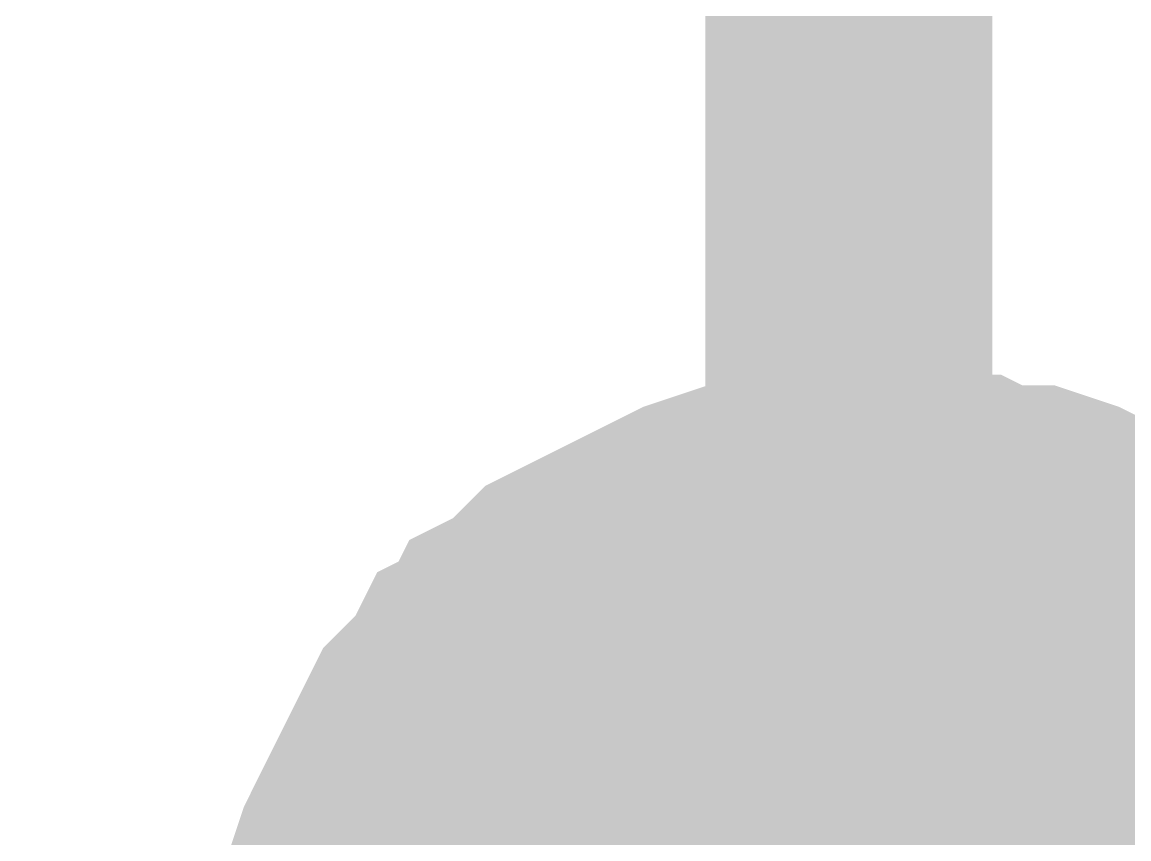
# Model space of a CAD drawing. Header units: millimetres. Extents: x 0 to 800, y 0 to 567.
# Drawn here: x 188.242 to 189.398, y 519.406 to 520.259 of the extents above; entities that cross this region are included whole.
import ezdxf

# ---------------------------------------------------------------- set-up
doc = ezdxf.new("R2010")
doc.units = ezdxf.units.MM
doc.layers.add('Sheet', color=255, linetype='Continuous')

msp = doc.modelspace()

# ---------------------------------------------------------------- linework, layer by layer
at = {"layer": 'Sheet'}
for points, const_width in [([(187.1343, 518.9794), (189.1054, 518.9794), (189.1054, 519.2258), (189.1054, 528.3757), (189.1166, 537.2568), (189.1166, 540.8182), (187.851, 540.8182)], 0.2997), ([(188.5902, 519.2482), (188.5902, 519.2818), (188.6014, 519.3042), (188.6014, 519.3266), (188.6014, 519.349), (188.6126, 519.3826), (188.6238, 519.405), (188.635, 519.4274), (188.6462, 519.4498), (188.6574, 519.4722), (188.6686, 519.4946), (188.6798, 519.517), (188.691, 519.5282), (188.7134, 519.5506), (188.7246, 519.573), (188.747, 519.5842), (188.7582, 519.6066), (188.7806, 519.6178), (188.803, 519.6402), (188.8142, 519.6514), (188.8366, 519.6626), (188.859, 519.6738), (188.8814, 519.685), (188.9038, 519.6962), (188.9262, 519.7074), (188.9486, 519.7186), (188.9822, 519.7298), (189.0046, 519.7298), (189.027, 519.7298), (189.0494, 519.741), (189.083, 519.741), (189.1054, 519.741)], 0.2997), ([(188.5902, 519.2482), (188.5902, 519.2818), (188.6014, 519.3042), (188.6014, 519.3266), (188.6014, 519.349), (188.6126, 519.3826), (188.6238, 519.405), (188.635, 519.4274), (188.6462, 519.4498), (188.6574, 519.4722), (188.6686, 519.4946), (188.6798, 519.517), (188.691, 519.5282), (188.7134, 519.5506), (188.7246, 519.573), (188.747, 519.5842), (188.7582, 519.6066), (188.7806, 519.6178), (188.803, 519.6402), (188.8142, 519.6514), (188.8366, 519.6626), (188.859, 519.6738), (188.8814, 519.685), (188.9038, 519.6962), (188.9262, 519.7074), (188.9486, 519.7186), (188.9822, 519.7298), (189.0046, 519.7298), (189.027, 519.7298), (189.0494, 519.741), (189.083, 519.741), (189.1054, 519.741)], 0.2997), ([(188.5902, 519.2482), (188.5902, 519.2818), (188.6014, 519.3042), (188.6014, 519.3266), (188.6014, 519.349), (188.6126, 519.3826), (188.6238, 519.405), (188.635, 519.4274), (188.6462, 519.4498), (188.6574, 519.4722), (188.6686, 519.4946), (188.6798, 519.517), (188.691, 519.5282), (188.7134, 519.5506), (188.7246, 519.573), (188.747, 519.5842), (188.7582, 519.6066), (188.7806, 519.6178), (188.803, 519.6402), (188.8142, 519.6514), (188.8366, 519.6626), (188.859, 519.6738), (188.8814, 519.685), (188.9038, 519.6962), (188.9262, 519.7074), (188.9486, 519.7186), (188.9822, 519.7298), (189.0046, 519.7298), (189.027, 519.7298), (189.0494, 519.741), (189.083, 519.741), (189.1054, 519.741)], 0.2997), ([(188.5902, 519.2482), (188.5902, 519.2818), (188.6014, 519.3042), (188.6014, 519.3266), (188.6014, 519.349), (188.6126, 519.3826), (188.6238, 519.405), (188.635, 519.4274), (188.6462, 519.4498), (188.6574, 519.4722), (188.6686, 519.4946), (188.6798, 519.517), (188.691, 519.5282), (188.7134, 519.5506), (188.7246, 519.573), (188.747, 519.5842), (188.7582, 519.6066), (188.7806, 519.6178), (188.803, 519.6402), (188.8142, 519.6514), (188.8366, 519.6626), (188.859, 519.6738), (188.8814, 519.685), (188.9038, 519.6962), (188.9262, 519.7074), (188.9486, 519.7186), (188.9822, 519.7298), (189.0046, 519.7298), (189.027, 519.7298), (189.0494, 519.741), (189.083, 519.741), (189.1054, 519.741)], 0.2997), ([(188.6686, 519.2482), (188.6686, 519.2818), (188.6798, 519.3042), (188.6798, 519.3266), (188.6798, 519.349), (188.691, 519.3826), (188.7022, 519.405), (188.7134, 519.4274), (188.7134, 519.4498), (188.7246, 519.4722), (188.7358, 519.4946), (188.7582, 519.517), (188.7694, 519.5282), (188.7806, 519.5506), (188.803, 519.573), (188.8142, 519.5842), (188.8366, 519.6066), (188.8478, 519.6178), (188.8702, 519.6402), (188.8926, 519.6514), (188.915, 519.6626), (188.9262, 519.6738), (188.9486, 519.685), (188.971, 519.6962), (188.9934, 519.7074), (189.027, 519.7186), (189.0494, 519.7298), (189.0718, 519.7298), (189.0942, 519.7298), (189.1166, 519.741), (189.1502, 519.741), (189.1726, 519.741)], 0.2997), ([(188.6686, 519.2482), (188.6686, 519.2818), (188.6798, 519.3042), (188.6798, 519.3266), (188.6798, 519.349), (188.691, 519.3826), (188.7022, 519.405), (188.7134, 519.4274), (188.7134, 519.4498), (188.7246, 519.4722), (188.7358, 519.4946), (188.7582, 519.517), (188.7694, 519.5282), (188.7806, 519.5506), (188.803, 519.573), (188.8142, 519.5842), (188.8366, 519.6066), (188.8478, 519.6178), (188.8702, 519.6402), (188.8926, 519.6514), (188.915, 519.6626), (188.9262, 519.6738), (188.9486, 519.685), (188.971, 519.6962), (188.9934, 519.7074), (189.027, 519.7186), (189.0494, 519.7298), (189.0718, 519.7298), (189.0942, 519.7298), (189.1166, 519.741), (189.1502, 519.741), (189.1726, 519.741)], 0.2997), ([(188.6686, 519.2482), (188.6686, 519.2818), (188.6798, 519.3042), (188.6798, 519.3266), (188.6798, 519.349), (188.691, 519.3826), (188.7022, 519.405), (188.7134, 519.4274), (188.7134, 519.4498), (188.7246, 519.4722), (188.7358, 519.4946), (188.7582, 519.517), (188.7694, 519.5282), (188.7806, 519.5506), (188.803, 519.573), (188.8142, 519.5842), (188.8366, 519.6066), (188.8478, 519.6178), (188.8702, 519.6402), (188.8926, 519.6514), (188.915, 519.6626), (188.9262, 519.6738), (188.9486, 519.685), (188.971, 519.6962), (188.9934, 519.7074), (189.027, 519.7186), (189.0494, 519.7298), (189.0718, 519.7298), (189.0942, 519.7298), (189.1166, 519.741), (189.1502, 519.741), (189.1726, 519.741)], 0.2997), ([(188.6686, 519.2482), (188.6686, 519.2818), (188.6798, 519.3042), (188.6798, 519.3266), (188.6798, 519.349), (188.691, 519.3826), (188.7022, 519.405), (188.7134, 519.4274), (188.7134, 519.4498), (188.7246, 519.4722), (188.7358, 519.4946), (188.7582, 519.517), (188.7694, 519.5282), (188.7806, 519.5506), (188.803, 519.573), (188.8142, 519.5842), (188.8366, 519.6066), (188.8478, 519.6178), (188.8702, 519.6402), (188.8926, 519.6514), (188.915, 519.6626), (188.9262, 519.6738), (188.9486, 519.685), (188.971, 519.6962), (188.9934, 519.7074), (189.027, 519.7186), (189.0494, 519.7298), (189.0718, 519.7298), (189.0942, 519.7298), (189.1166, 519.741), (189.1502, 519.741), (189.1726, 519.741)], 0.2997), ([(189.1054, 519.741), (189.1054, 519.741)], 0.2997), ([(189.1054, 519.741), (189.1278, 519.741), (189.1614, 519.741), (189.1838, 519.7298), (189.2062, 519.7298), (189.2286, 519.7298), (189.251, 519.7186), (189.2846, 519.7074), (189.307, 519.6962), (189.3294, 519.685), (189.3518, 519.6738), (189.363, 519.6626), (189.3854, 519.6514), (189.4078, 519.6402), (189.4302, 519.6178), (189.4414, 519.6066), (189.4638, 519.5842), (189.475, 519.573), (189.4974, 519.5506), (189.5086, 519.5282), (189.5198, 519.517), (189.5422, 519.4946), (189.5534, 519.4722)], 0.2997), ([(189.1054, 519.741), (189.1054, 519.741)], 0.2997), ([(189.1054, 519.741), (189.1278, 519.741), (189.1614, 519.741), (189.1838, 519.7298), (189.2062, 519.7298), (189.2286, 519.7298), (189.251, 519.7186), (189.2846, 519.7074), (189.307, 519.6962), (189.3294, 519.685), (189.3518, 519.6738), (189.363, 519.6626), (189.3854, 519.6514), (189.4078, 519.6402), (189.4302, 519.6178), (189.4414, 519.6066), (189.4638, 519.5842), (189.475, 519.573), (189.4974, 519.5506), (189.5086, 519.5282), (189.5198, 519.517), (189.5422, 519.4946), (189.5534, 519.4722)], 0.2997), ([(189.1054, 519.741), (189.1054, 519.741)], 0.2997), ([(189.1054, 519.741), (189.1278, 519.741), (189.1614, 519.741), (189.1838, 519.7298), (189.2062, 519.7298), (189.2286, 519.7298), (189.251, 519.7186), (189.2846, 519.7074), (189.307, 519.6962), (189.3294, 519.685), (189.3518, 519.6738), (189.363, 519.6626), (189.3854, 519.6514), (189.4078, 519.6402), (189.4302, 519.6178), (189.4414, 519.6066), (189.4638, 519.5842), (189.475, 519.573), (189.4974, 519.5506), (189.5086, 519.5282), (189.5198, 519.517), (189.5422, 519.4946), (189.5534, 519.4722)], 0.2997), ([(189.1054, 519.741), (189.1054, 519.741)], 0.2997), ([(189.1054, 519.741), (189.1278, 519.741), (189.1614, 519.741), (189.1838, 519.7298), (189.2062, 519.7298), (189.2286, 519.7298), (189.251, 519.7186), (189.2846, 519.7074), (189.307, 519.6962), (189.3294, 519.685), (189.3518, 519.6738), (189.363, 519.6626), (189.3854, 519.6514), (189.4078, 519.6402), (189.4302, 519.6178), (189.4414, 519.6066), (189.4638, 519.5842), (189.475, 519.573), (189.4974, 519.5506), (189.5086, 519.5282), (189.5198, 519.517), (189.5422, 519.4946), (189.5534, 519.4722)], 0.2997), ([(189.1726, 519.741), (189.1726, 519.741)], 0.2997), ([(189.1726, 519.741), (189.195, 519.741), (189.2286, 519.741), (189.251, 519.7298), (189.2734, 519.7298), (189.2958, 519.7298), (189.3294, 519.7186), (189.3518, 519.7074), (189.3742, 519.6962), (189.3966, 519.685), (189.419, 519.6738), (189.4414, 519.6626), (189.4638, 519.6514), (189.475, 519.6402), (189.4974, 519.6178), (189.5198, 519.6066), (189.531, 519.5842), (189.5534, 519.573)], 0.2997), ([(189.1726, 519.741), (189.1726, 519.741)], 0.2997), ([(189.1726, 519.741), (189.195, 519.741), (189.2286, 519.741), (189.251, 519.7298), (189.2734, 519.7298), (189.2958, 519.7298), (189.3294, 519.7186), (189.3518, 519.7074), (189.3742, 519.6962), (189.3966, 519.685), (189.419, 519.6738), (189.4414, 519.6626), (189.4638, 519.6514), (189.475, 519.6402), (189.4974, 519.6178), (189.5198, 519.6066), (189.531, 519.5842), (189.5534, 519.573)], 0.2997), ([(189.1726, 519.741), (189.1726, 519.741)], 0.2997), ([(189.1726, 519.741), (189.195, 519.741), (189.2286, 519.741), (189.251, 519.7298), (189.2734, 519.7298), (189.2958, 519.7298), (189.3294, 519.7186), (189.3518, 519.7074), (189.3742, 519.6962), (189.3966, 519.685), (189.419, 519.6738), (189.4414, 519.6626), (189.4638, 519.6514), (189.475, 519.6402), (189.4974, 519.6178), (189.5198, 519.6066), (189.531, 519.5842), (189.5534, 519.573)], 0.2997), ([(189.1726, 519.741), (189.1726, 519.741)], 0.2997), ([(189.1726, 519.741), (189.195, 519.741), (189.2286, 519.741), (189.251, 519.7298), (189.2734, 519.7298), (189.2958, 519.7298), (189.3294, 519.7186), (189.3518, 519.7074), (189.3742, 519.6962), (189.3966, 519.685), (189.419, 519.6738), (189.4414, 519.6626), (189.4638, 519.6514), (189.475, 519.6402), (189.4974, 519.6178), (189.5198, 519.6066), (189.531, 519.5842), (189.5534, 519.573)], 0.2997), ([(188.6798, 519.2482), (188.6798, 519.2706), (188.6798, 519.293), (188.691, 519.3154), (188.7022, 519.349), (188.7134, 519.3714), (188.7134, 519.3938), (188.7246, 519.4162), (188.7358, 519.4274), (188.7582, 519.4498), (188.7694, 519.4722), (188.7806, 519.4946), (188.803, 519.5058), (188.8142, 519.5282), (188.8366, 519.5394), (188.8478, 519.5618), (188.8702, 519.573), (188.8926, 519.5842), (188.915, 519.6066), (188.9262, 519.6178), (188.9486, 519.629), (188.971, 519.629), (188.9934, 519.6402), (189.027, 519.6514), (189.0494, 519.6626), (189.0718, 519.6626), (189.0942, 519.6626), (189.1166, 519.6738), (189.1502, 519.6738), (189.1726, 519.6738)], 0.2997), ([(188.6798, 519.2482), (188.6798, 519.2706), (188.6798, 519.293), (188.691, 519.3154), (188.7022, 519.349), (188.7134, 519.3714), (188.7134, 519.3938), (188.7246, 519.4162), (188.7358, 519.4274), (188.7582, 519.4498), (188.7694, 519.4722), (188.7806, 519.4946), (188.803, 519.5058), (188.8142, 519.5282), (188.8366, 519.5394), (188.8478, 519.5618), (188.8702, 519.573), (188.8926, 519.5842), (188.915, 519.6066), (188.9262, 519.6178), (188.9486, 519.629), (188.971, 519.629), (188.9934, 519.6402), (189.027, 519.6514), (189.0494, 519.6626), (189.0718, 519.6626), (189.0942, 519.6626), (189.1166, 519.6738), (189.1502, 519.6738), (189.1726, 519.6738)], 0.2997), ([(188.6798, 519.2482), (188.6798, 519.2706), (188.6798, 519.293), (188.691, 519.3154), (188.7022, 519.349), (188.7134, 519.3714), (188.7134, 519.3938), (188.7246, 519.4162), (188.7358, 519.4274), (188.7582, 519.4498), (188.7694, 519.4722), (188.7806, 519.4946), (188.803, 519.5058), (188.8142, 519.5282), (188.8366, 519.5394), (188.8478, 519.5618), (188.8702, 519.573), (188.8926, 519.5842), (188.915, 519.6066), (188.9262, 519.6178), (188.9486, 519.629), (188.971, 519.629), (188.9934, 519.6402), (189.027, 519.6514), (189.0494, 519.6626), (189.0718, 519.6626), (189.0942, 519.6626), (189.1166, 519.6738), (189.1502, 519.6738), (189.1726, 519.6738)], 0.2997), ([(188.6798, 519.2482), (188.6798, 519.2706), (188.6798, 519.293), (188.691, 519.3154), (188.7022, 519.349), (188.7134, 519.3714), (188.7134, 519.3938), (188.7246, 519.4162), (188.7358, 519.4274), (188.7582, 519.4498), (188.7694, 519.4722), (188.7806, 519.4946), (188.803, 519.5058), (188.8142, 519.5282), (188.8366, 519.5394), (188.8478, 519.5618), (188.8702, 519.573), (188.8926, 519.5842), (188.915, 519.6066), (188.9262, 519.6178), (188.9486, 519.629), (188.971, 519.629), (188.9934, 519.6402), (189.027, 519.6514), (189.0494, 519.6626), (189.0718, 519.6626), (189.0942, 519.6626), (189.1166, 519.6738), (189.1502, 519.6738), (189.1726, 519.6738)], 0.2997), ([(189.2398, 517.3891), (189.2398, 519.1698), (189.1726, 519.1698), (188.9822, 519.1698), (188.9822, 519.6738)], 0.2997), ([(189.1726, 519.6738), (189.1726, 519.6738)], 0.2997), ([(189.1726, 519.6738), (189.195, 519.6738), (189.2286, 519.6738), (189.251, 519.6626), (189.2734, 519.6626), (189.2958, 519.6626), (189.3294, 519.6514), (189.3518, 519.6402), (189.3742, 519.629), (189.3966, 519.629), (189.419, 519.6178), (189.4414, 519.6066), (189.4638, 519.5842), (189.475, 519.573), (189.4974, 519.5618), (189.5198, 519.5394), (189.531, 519.5282), (189.5534, 519.5058)], 0.2997), ([(189.1726, 519.6738), (189.1726, 519.6738)], 0.2997), ([(189.1726, 519.6738), (189.195, 519.6738), (189.2286, 519.6738), (189.251, 519.6626), (189.2734, 519.6626), (189.2958, 519.6626), (189.3294, 519.6514), (189.3518, 519.6402), (189.3742, 519.629), (189.3966, 519.629), (189.419, 519.6178), (189.4414, 519.6066), (189.4638, 519.5842), (189.475, 519.573), (189.4974, 519.5618), (189.5198, 519.5394), (189.531, 519.5282), (189.5534, 519.5058)], 0.2997), ([(189.1726, 519.6738), (189.1726, 519.6738)], 0.2997), ([(189.1726, 519.6738), (189.195, 519.6738), (189.2286, 519.6738), (189.251, 519.6626), (189.2734, 519.6626), (189.2958, 519.6626), (189.3294, 519.6514), (189.3518, 519.6402), (189.3742, 519.629), (189.3966, 519.629), (189.419, 519.6178), (189.4414, 519.6066), (189.4638, 519.5842), (189.475, 519.573), (189.4974, 519.5618), (189.5198, 519.5394), (189.531, 519.5282), (189.5534, 519.5058)], 0.2997), ([(189.1726, 519.6738), (189.1726, 519.6738)], 0.2997), ([(189.1726, 519.6738), (189.195, 519.6738), (189.2286, 519.6738), (189.251, 519.6626), (189.2734, 519.6626), (189.2958, 519.6626), (189.3294, 519.6514), (189.3518, 519.6402), (189.3742, 519.629), (189.3966, 519.629), (189.419, 519.6178), (189.4414, 519.6066), (189.4638, 519.5842), (189.475, 519.573), (189.4974, 519.5618), (189.5198, 519.5394), (189.531, 519.5282), (189.5534, 519.5058)], 0.2997), ([(188.6014, 519.349), (188.6126, 519.3826), (188.6238, 519.405), (188.635, 519.4274), (188.6462, 519.4498), (188.6574, 519.4722), (188.6686, 519.4946), (188.6798, 519.517), (188.691, 519.5282), (188.7134, 519.5506), (188.7246, 519.573), (188.747, 519.5842), (188.7582, 519.6066), (188.7806, 519.6178), (188.803, 519.6402), (188.8142, 519.6514), (188.8366, 519.6626), (188.859, 519.6738), (188.8814, 519.685), (188.9038, 519.6962), (188.9262, 519.7074), (188.9486, 519.7186), (188.9822, 519.7298), (189.0046, 519.7298), (189.027, 519.7298), (189.0494, 519.741), (189.083, 519.741), (189.1054, 519.741)], 0.0991), ([(188.6014, 519.349), (188.6126, 519.3826), (188.6238, 519.405), (188.635, 519.4274), (188.6462, 519.4498), (188.6574, 519.4722), (188.6686, 519.4946), (188.6798, 519.517), (188.691, 519.5282), (188.7134, 519.5506), (188.7246, 519.573), (188.747, 519.5842), (188.7582, 519.6066), (188.7806, 519.6178), (188.803, 519.6402), (188.8142, 519.6514), (188.8366, 519.6626), (188.859, 519.6738), (188.8814, 519.685), (188.9038, 519.6962), (188.9262, 519.7074), (188.9486, 519.7186), (188.9822, 519.7298), (189.0046, 519.7298), (189.027, 519.7298), (189.0494, 519.741), (189.083, 519.741), (189.1054, 519.741)], 0.0991), ([(188.6014, 519.349), (188.6126, 519.3826), (188.6238, 519.405), (188.635, 519.4274), (188.6462, 519.4498), (188.6574, 519.4722), (188.6686, 519.4946), (188.6798, 519.517), (188.691, 519.5282), (188.7134, 519.5506), (188.7246, 519.573), (188.747, 519.5842), (188.7582, 519.6066), (188.7806, 519.6178), (188.803, 519.6402), (188.8142, 519.6514), (188.8366, 519.6626), (188.859, 519.6738), (188.8814, 519.685), (188.9038, 519.6962), (188.9262, 519.7074), (188.9486, 519.7186), (188.9822, 519.7298), (189.0046, 519.7298), (189.027, 519.7298), (189.0494, 519.741), (189.083, 519.741), (189.1054, 519.741)], 0.0991), ([(188.6014, 519.349), (188.6126, 519.3826), (188.6238, 519.405), (188.635, 519.4274), (188.6462, 519.4498), (188.6574, 519.4722), (188.6686, 519.4946), (188.6798, 519.517), (188.691, 519.5282), (188.7134, 519.5506), (188.7246, 519.573), (188.747, 519.5842), (188.7582, 519.6066), (188.7806, 519.6178), (188.803, 519.6402), (188.8142, 519.6514), (188.8366, 519.6626), (188.859, 519.6738), (188.8814, 519.685), (188.9038, 519.6962), (188.9262, 519.7074), (188.9486, 519.7186), (188.9822, 519.7298), (189.0046, 519.7298), (189.027, 519.7298), (189.0494, 519.741), (189.083, 519.741), (189.1054, 519.741)], 0.0991), ([(188.6798, 519.349), (188.691, 519.3826), (188.7022, 519.405), (188.7134, 519.4274), (188.7134, 519.4498), (188.7246, 519.4722), (188.7358, 519.4946), (188.7582, 519.517), (188.7694, 519.5282), (188.7806, 519.5506), (188.803, 519.573), (188.8142, 519.5842), (188.8366, 519.6066), (188.8478, 519.6178), (188.8702, 519.6402), (188.8926, 519.6514), (188.915, 519.6626), (188.9262, 519.6738), (188.9486, 519.685), (188.971, 519.6962), (188.9934, 519.7074), (189.027, 519.7186), (189.0494, 519.7298), (189.0718, 519.7298), (189.0942, 519.7298), (189.1166, 519.741), (189.1502, 519.741), (189.1726, 519.741)], 0.0991), ([(188.6798, 519.349), (188.691, 519.3826), (188.7022, 519.405), (188.7134, 519.4274), (188.7134, 519.4498), (188.7246, 519.4722), (188.7358, 519.4946), (188.7582, 519.517), (188.7694, 519.5282), (188.7806, 519.5506), (188.803, 519.573), (188.8142, 519.5842), (188.8366, 519.6066), (188.8478, 519.6178), (188.8702, 519.6402), (188.8926, 519.6514), (188.915, 519.6626), (188.9262, 519.6738), (188.9486, 519.685), (188.971, 519.6962), (188.9934, 519.7074), (189.027, 519.7186), (189.0494, 519.7298), (189.0718, 519.7298), (189.0942, 519.7298), (189.1166, 519.741), (189.1502, 519.741), (189.1726, 519.741)], 0.0991), ([(188.6798, 519.349), (188.691, 519.3826), (188.7022, 519.405), (188.7134, 519.4274), (188.7134, 519.4498), (188.7246, 519.4722), (188.7358, 519.4946), (188.7582, 519.517), (188.7694, 519.5282), (188.7806, 519.5506), (188.803, 519.573), (188.8142, 519.5842), (188.8366, 519.6066), (188.8478, 519.6178), (188.8702, 519.6402), (188.8926, 519.6514), (188.915, 519.6626), (188.9262, 519.6738), (188.9486, 519.685), (188.971, 519.6962), (188.9934, 519.7074), (189.027, 519.7186), (189.0494, 519.7298), (189.0718, 519.7298), (189.0942, 519.7298), (189.1166, 519.741), (189.1502, 519.741), (189.1726, 519.741)], 0.0991), ([(188.6798, 519.349), (188.691, 519.3826), (188.7022, 519.405), (188.7134, 519.4274), (188.7134, 519.4498), (188.7246, 519.4722), (188.7358, 519.4946), (188.7582, 519.517), (188.7694, 519.5282), (188.7806, 519.5506), (188.803, 519.573), (188.8142, 519.5842), (188.8366, 519.6066), (188.8478, 519.6178), (188.8702, 519.6402), (188.8926, 519.6514), (188.915, 519.6626), (188.9262, 519.6738), (188.9486, 519.685), (188.971, 519.6962), (188.9934, 519.7074), (189.027, 519.7186), (189.0494, 519.7298), (189.0718, 519.7298), (189.0942, 519.7298), (189.1166, 519.741), (189.1502, 519.741), (189.1726, 519.741)], 0.0991), ([(189.1054, 519.741), (189.1054, 519.741)], 0.0991), ([(189.1054, 519.741), (189.1278, 519.741), (189.1614, 519.741), (189.1838, 519.7298), (189.2062, 519.7298), (189.2286, 519.7298), (189.251, 519.7186), (189.2846, 519.7074), (189.307, 519.6962), (189.3294, 519.685), (189.3518, 519.6738), (189.363, 519.6626), (189.3854, 519.6514), (189.4078, 519.6402), (189.4302, 519.6178), (189.4414, 519.6066), (189.4638, 519.5842)], 0.0991), ([(189.1054, 519.741), (189.1054, 519.741)], 0.0991), ([(189.1054, 519.741), (189.1278, 519.741), (189.1614, 519.741), (189.1838, 519.7298), (189.2062, 519.7298), (189.2286, 519.7298), (189.251, 519.7186), (189.2846, 519.7074), (189.307, 519.6962), (189.3294, 519.685), (189.3518, 519.6738), (189.363, 519.6626), (189.3854, 519.6514), (189.4078, 519.6402), (189.4302, 519.6178), (189.4414, 519.6066), (189.4638, 519.5842)], 0.0991), ([(189.1054, 519.741), (189.1054, 519.741)], 0.0991), ([(189.1054, 519.741), (189.1278, 519.741), (189.1614, 519.741), (189.1838, 519.7298), (189.2062, 519.7298), (189.2286, 519.7298), (189.251, 519.7186), (189.2846, 519.7074), (189.307, 519.6962), (189.3294, 519.685), (189.3518, 519.6738), (189.363, 519.6626), (189.3854, 519.6514), (189.4078, 519.6402), (189.4302, 519.6178), (189.4414, 519.6066), (189.4638, 519.5842)], 0.0991), ([(189.1054, 519.741), (189.1054, 519.741)], 0.0991), ([(189.1054, 519.741), (189.1278, 519.741), (189.1614, 519.741), (189.1838, 519.7298), (189.2062, 519.7298), (189.2286, 519.7298), (189.251, 519.7186), (189.2846, 519.7074), (189.307, 519.6962), (189.3294, 519.685), (189.3518, 519.6738), (189.363, 519.6626), (189.3854, 519.6514), (189.4078, 519.6402), (189.4302, 519.6178), (189.4414, 519.6066), (189.4638, 519.5842)], 0.0991), ([(189.1726, 519.741), (189.1726, 519.741)], 0.0991), ([(189.1726, 519.741), (189.195, 519.741), (189.2286, 519.741), (189.251, 519.7298), (189.2734, 519.7298), (189.2958, 519.7298), (189.3294, 519.7186), (189.3518, 519.7074), (189.3742, 519.6962), (189.3966, 519.685), (189.419, 519.6738), (189.4414, 519.6626), (189.4638, 519.6514)], 0.0991), ([(189.1726, 519.741), (189.1726, 519.741)], 0.0991), ([(189.1726, 519.741), (189.195, 519.741), (189.2286, 519.741), (189.251, 519.7298), (189.2734, 519.7298), (189.2958, 519.7298), (189.3294, 519.7186), (189.3518, 519.7074), (189.3742, 519.6962), (189.3966, 519.685), (189.419, 519.6738), (189.4414, 519.6626), (189.4638, 519.6514)], 0.0991), ([(189.1726, 519.741), (189.1726, 519.741)], 0.0991), ([(189.1726, 519.741), (189.195, 519.741), (189.2286, 519.741), (189.251, 519.7298), (189.2734, 519.7298), (189.2958, 519.7298), (189.3294, 519.7186), (189.3518, 519.7074), (189.3742, 519.6962), (189.3966, 519.685), (189.419, 519.6738), (189.4414, 519.6626), (189.4638, 519.6514)], 0.0991), ([(189.1726, 519.741), (189.1726, 519.741)], 0.0991), ([(189.1726, 519.741), (189.195, 519.741), (189.2286, 519.741), (189.251, 519.7298), (189.2734, 519.7298), (189.2958, 519.7298), (189.3294, 519.7186), (189.3518, 519.7074), (189.3742, 519.6962), (189.3966, 519.685), (189.419, 519.6738), (189.4414, 519.6626), (189.4638, 519.6514)], 0.0991), ([(188.7022, 519.349), (188.7134, 519.3714), (188.7134, 519.3938), (188.7246, 519.4162), (188.7358, 519.4274), (188.7582, 519.4498), (188.7694, 519.4722), (188.7806, 519.4946), (188.803, 519.5058), (188.8142, 519.5282), (188.8366, 519.5394), (188.8478, 519.5618), (188.8702, 519.573), (188.8926, 519.5842), (188.915, 519.6066), (188.9262, 519.6178), (188.9486, 519.629), (188.971, 519.629), (188.9934, 519.6402), (189.027, 519.6514), (189.0494, 519.6626), (189.0718, 519.6626), (189.0942, 519.6626), (189.1166, 519.6738), (189.1502, 519.6738), (189.1726, 519.6738)], 0.0991), ([(188.7022, 519.349), (188.7134, 519.3714), (188.7134, 519.3938), (188.7246, 519.4162), (188.7358, 519.4274), (188.7582, 519.4498), (188.7694, 519.4722), (188.7806, 519.4946), (188.803, 519.5058), (188.8142, 519.5282), (188.8366, 519.5394), (188.8478, 519.5618), (188.8702, 519.573), (188.8926, 519.5842), (188.915, 519.6066), (188.9262, 519.6178), (188.9486, 519.629), (188.971, 519.629), (188.9934, 519.6402), (189.027, 519.6514), (189.0494, 519.6626), (189.0718, 519.6626), (189.0942, 519.6626), (189.1166, 519.6738), (189.1502, 519.6738), (189.1726, 519.6738)], 0.0991), ([(188.7022, 519.349), (188.7134, 519.3714), (188.7134, 519.3938), (188.7246, 519.4162), (188.7358, 519.4274), (188.7582, 519.4498), (188.7694, 519.4722), (188.7806, 519.4946), (188.803, 519.5058), (188.8142, 519.5282), (188.8366, 519.5394), (188.8478, 519.5618), (188.8702, 519.573), (188.8926, 519.5842), (188.915, 519.6066), (188.9262, 519.6178), (188.9486, 519.629), (188.971, 519.629), (188.9934, 519.6402), (189.027, 519.6514), (189.0494, 519.6626), (189.0718, 519.6626), (189.0942, 519.6626), (189.1166, 519.6738), (189.1502, 519.6738), (189.1726, 519.6738)], 0.0991), ([(188.7022, 519.349), (188.7134, 519.3714), (188.7134, 519.3938), (188.7246, 519.4162), (188.7358, 519.4274), (188.7582, 519.4498), (188.7694, 519.4722), (188.7806, 519.4946), (188.803, 519.5058), (188.8142, 519.5282), (188.8366, 519.5394), (188.8478, 519.5618), (188.8702, 519.573), (188.8926, 519.5842), (188.915, 519.6066), (188.9262, 519.6178), (188.9486, 519.629), (188.971, 519.629), (188.9934, 519.6402), (189.027, 519.6514), (189.0494, 519.6626), (189.0718, 519.6626), (189.0942, 519.6626), (189.1166, 519.6738), (189.1502, 519.6738), (189.1726, 519.6738)], 0.0991), ([(189.1726, 519.6738), (189.1726, 519.6738)], 0.0991), ([(189.1726, 519.6738), (189.195, 519.6738), (189.2286, 519.6738), (189.251, 519.6626), (189.2734, 519.6626), (189.2958, 519.6626), (189.3294, 519.6514), (189.3518, 519.6402), (189.3742, 519.629), (189.3966, 519.629), (189.419, 519.6178), (189.4414, 519.6066), (189.4638, 519.5842)], 0.0991), ([(189.1726, 519.6738), (189.1726, 519.6738)], 0.0991), ([(189.1726, 519.6738), (189.195, 519.6738), (189.2286, 519.6738), (189.251, 519.6626), (189.2734, 519.6626), (189.2958, 519.6626), (189.3294, 519.6514), (189.3518, 519.6402), (189.3742, 519.629), (189.3966, 519.629), (189.419, 519.6178), (189.4414, 519.6066), (189.4638, 519.5842)], 0.0991), ([(189.1726, 519.6738), (189.1726, 519.6738)], 0.0991), ([(189.1726, 519.6738), (189.195, 519.6738), (189.2286, 519.6738), (189.251, 519.6626), (189.2734, 519.6626), (189.2958, 519.6626), (189.3294, 519.6514), (189.3518, 519.6402), (189.3742, 519.629), (189.3966, 519.629), (189.419, 519.6178), (189.4414, 519.6066), (189.4638, 519.5842)], 0.0991), ([(189.1726, 519.6738), (189.1726, 519.6738)], 0.0991), ([(189.1726, 519.6738), (189.195, 519.6738), (189.2286, 519.6738), (189.251, 519.6626), (189.2734, 519.6626), (189.2958, 519.6626), (189.3294, 519.6514), (189.3518, 519.6402), (189.3742, 519.629), (189.3966, 519.629), (189.419, 519.6178), (189.4414, 519.6066), (189.4638, 519.5842)], 0.0991), ([(206.3864, 519.3826), (201.9401, 519.3826), (201.9401, 519.4162), (189.1726, 519.4162), (189.1726, 519.2258), (189.1726, 519.1698)], 0.2997)]:
    msp.add_lwpolyline(points, dxfattribs=dict(at, const_width=const_width))
at = {"layer": 'Sheet', "const_width": 0.508}
for points in [[(188.8424, 519.24, 1), (189.3504, 519.24, 1)], [(188.9183, 519.24, 1), (189.4263, 519.24, 1)], [(188.9183, 519.176, 1), (189.4263, 519.176, 1)]]:
    msp.add_lwpolyline(points, format="xyb", close=True, dxfattribs=at)

doc.saveas('drawing.dxf')
